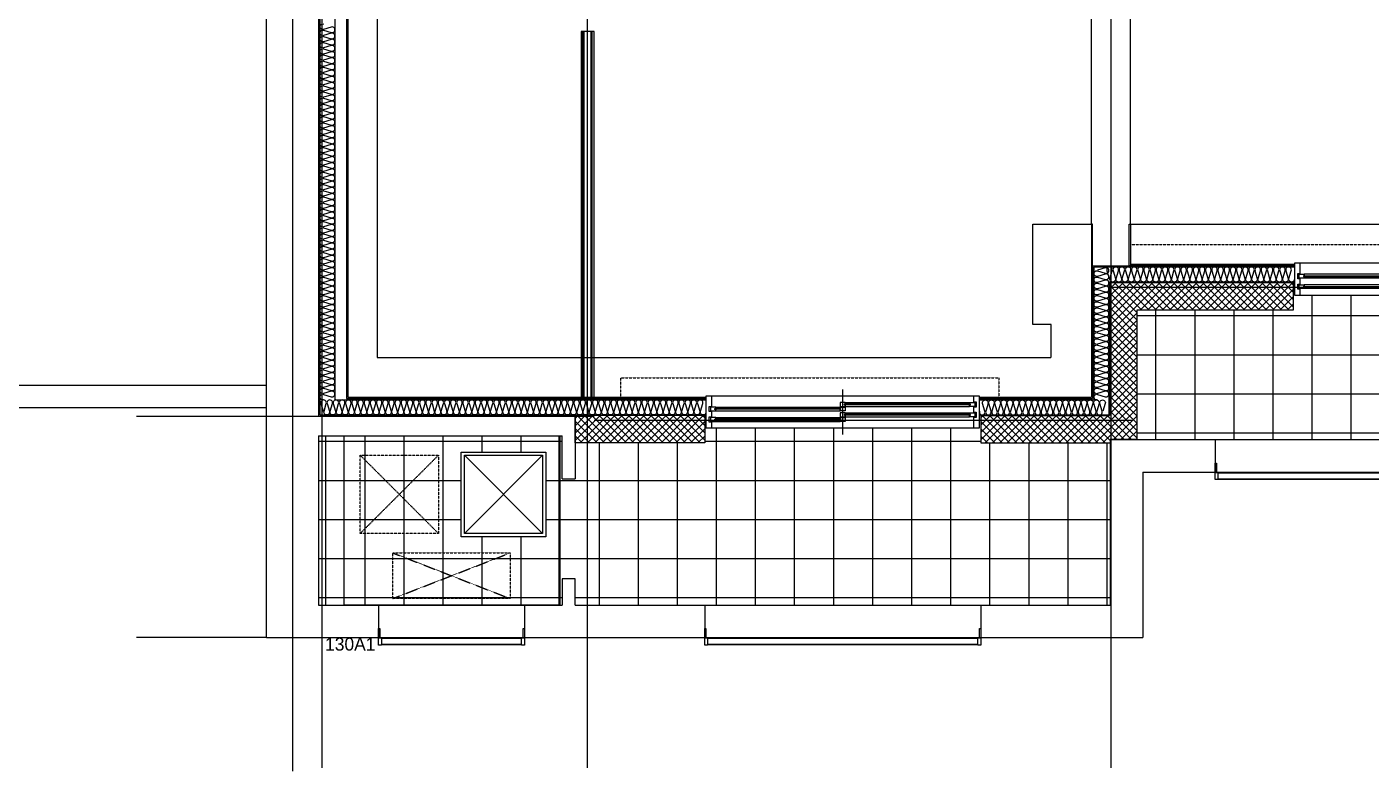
# Model space of a CAD drawing. Header units: millimetres. Extents: x 18456 to 179493, y -203649 to 469211.
# Drawn here: x 124632 to 134957, y 422796 to 428510 of the extents above; entities that cross this region are included whole.
import ezdxf

# ---------------------------------------------------------------- set-up
doc = ezdxf.new("R2010")
doc.units = ezdxf.units.MM
for name, pattern in [('X-평면도(기본형)$0$CEN', [52.5, 50, -1, 0.5, -1]), ('X-평면도(기본형)$0$HID', [2.8, 1.8, -1]), ('X-평면도(기본형)$0$HID2', [7.5, 6, -1.5])]:
    doc.linetypes.add(name, pattern=pattern)
for name, color, linetype, true_color in [('X-평면도(기본형)$0$40HAT', 9, 'Continuous', 0x808080), ('X-평면도(기본형)$0$4ELE', 4, 'Continuous', 0x00ffff), ('X-평면도(기본형)$0$4GYP', 4, 'Continuous', 0x00ffff), ('X-평면도(기본형)$0$7GYP', 7, 'Continuous', 0x000000), ('X-평면도(기본형)$0$8RF', 9, 'Continuous', 0x808080), ('X-평면도(기본형)$0$AHID', 5, 'X-평면도(기본형)$0$HID', 0x0000ff), ('X-평면도(기본형)$0$CEN', 1, 'X-평면도(기본형)$0$CEN', 0xff0000), ('X-평면도(기본형)$0$DEFTXT', 7, 'Continuous', 0x7fdfff), ('X-평면도(기본형)$0$DOOR', 4, 'Continuous', 0x00ffff), ('X-평면도(기본형)$0$ETC', 9, 'Continuous', 0x808080), ('X-평면도(기본형)$0$FUR', 6, 'Continuous', 0xff00ff), ('X-평면도(기본형)$0$INS', 9, 'Continuous', 0x808080), ('X-평면도(기본형)$0$INSUL', 9, 'Continuous', 0x808080), ('X-평면도(기본형)$0$MC', 7, 'Continuous', 0x7f7fff), ('X-평면도(기본형)$0$TIL', 5, 'Continuous', 0x0000ff), ('X-평면도(기본형)$0$UIS', 7, 'X-평면도(기본형)$0$HID2', 0x000000), ('X-평면도(기본형)$0$W1', 2, 'Continuous', 0xffff00), ('X-평면도(기본형)$0$W2', 3, 'Continuous', 0x00ff00), ('X-평면도(기본형)$0$WID', 4, 'Continuous', 0x00ffff), ('X-평면도(기본형)$0$국기계양대', 9, 'Continuous', 0x808080), ('X-평면도(기본형)$0$피난구', 9, 'Continuous', 0x808080)]:
    doc.layers.add(name, color=color, linetype=linetype, true_color=true_color)
doc.styles.add('맑은 고딕 Regular', font='')
doc.styles.get('맑은 고딕 Regular').set_extended_font_data('M+39D80 怨좊뵓')
pattern_1 = [(315, (-172988.756, 97481.56), (28.2842712, 28.2842712), []), (45, (-172988.756, 97481.56), (-28.2842712, 28.2842712), [])]

# ---------------------------------------------------------------- blocks, each defined once
blk = doc.blocks.new('X-평면도(기본형)$0$dw2100')
at = {"layer": 'X-평면도(기본형)$0$WID', "color": 8, "true_color": 0x808080}
for p, q in [((2055, 0), (45, 0)), ((72, -98), (1033, -98)), ((72, -98), (72, -102)), ((72, -102), (1033, -102)), ((1033, -98), (1033, -102)), ((1067, -63), (2028, -63)), ((1067, -63), (1067, -67)), ((1067, -67), (2028, -67)), ((2028, -63), (2028, -67)), ((72, -178), (1033, -178)), ((72, -178), (72, -182)), ((72, -182), (1033, -182)), ((1033, -178), (1033, -182)), ((1067, -143), (2028, -143)), ((1067, -143), (1067, -147)), ((1067, -147), (2028, -147)), ((2028, -143), (2028, -147)), ((45, -245), (2055, -245))]:
    blk.add_line(p, q, dxfattribs=at)
at = {"layer": 'X-평면도(기본형)$0$WID', "color": 1, "true_color": 0xff0000}
blk.add_line((1050, 50), (1050, -295), dxfattribs=at)
at = {"layer": 'X-평면도(기본형)$0$WID'}
for p, q in [((1030, -85), (75, -85)), ((2025, -50), (1070, -50)), ((2025, -80), (1070, -80)), ((1030, -115), (75, -115)), ((1030, -165), (75, -165)), ((1030, -195), (75, -195)), ((2025, -130), (1070, -130)), ((2025, -160), (1070, -160))]:
    blk.add_line(p, q, dxfattribs=at)
for points in [[(0, -245), (45, -245), (45, -200), (25, -200), (25, -160), (45, -160), (45, -120), (25, -120), (25, -80), (45, -80), (45, 0), (0, 0)], [(2100, 0), (2055, 0), (2055, -45), (2075, -45), (2075, -85), (2055, -85), (2055, -125), (2075, -125), (2075, -165), (2055, -165), (2055, -245), (2100, -245)], [(75, -115), (35, -115), (35, -85), (75, -85), (75, -95), (69, -97), (69, -103), (75, -105)], [(1070, -80), (1030, -80), (1030, -50), (1070, -50), (1070, -60), (1064, -62), (1064, -68), (1070, -70)], [(1030, -115), (1070, -115), (1070, -85), (1030, -85), (1030, -95), (1036, -97), (1036, -103), (1030, -105)], [(2025, -80), (2065, -80), (2065, -50), (2025, -50), (2025, -60), (2031, -62), (2031, -68), (2025, -70)], [(75, -195), (35, -195), (35, -165), (75, -165), (75, -175), (69, -177), (69, -183), (75, -185)], [(1070, -160), (1030, -160), (1030, -130), (1070, -130), (1070, -140), (1064, -142), (1064, -148), (1070, -150)], [(1030, -195), (1070, -195), (1070, -165), (1030, -165), (1030, -175), (1036, -177), (1036, -183), (1030, -185)], [(2025, -160), (2065, -160), (2065, -130), (2025, -130), (2025, -140), (2031, -142), (2031, -148), (2025, -150)]]:
    blk.add_lwpolyline(points, close=True, dxfattribs=at)
at = {"layer": 'X-평면도(기본형)$0$WID', "color": 8, "true_color": 0x808080}
for points in [[(75, -94), (78, -96), (78, -97), (79, -98)], [(75, -106), (78, -104), (78, -103), (79, -102)], [(1030, -94), (1027, -96), (1027, -97), (1026, -98)], [(1030, -106), (1027, -104), (1027, -103), (1026, -102)], [(1070, -59), (1073, -61), (1073, -62), (1074, -63)], [(1070, -71), (1073, -69), (1073, -68), (1074, -67)], [(2025, -59), (2022, -61), (2022, -62), (2021, -63)], [(2025, -71), (2022, -69), (2022, -68), (2021, -67)], [(75, -174), (78, -176), (78, -177), (79, -178)], [(75, -186), (78, -184), (78, -183), (79, -182)], [(1030, -174), (1027, -176), (1027, -177), (1026, -178)], [(1030, -186), (1027, -184), (1027, -183), (1026, -182)], [(1070, -139), (1073, -141), (1073, -142), (1074, -143)], [(1070, -151), (1073, -149), (1073, -148), (1074, -147)], [(2025, -139), (2022, -141), (2022, -142), (2021, -143)], [(2025, -151), (2022, -149), (2022, -148), (2021, -147)]]:
    blk.add_lwpolyline(points, dxfattribs=at)
blk = doc.blocks.new('U169 (X-평면도(기본형)$0$ins-l)')
at = {"layer": 'X-평면도(기본형)$0$INSUL', "color": 8, "true_color": 0x808080}
for p, q in [((36.9, 24.2), (21.4, 75.8)), ((57.5, 75.8), (42, 24.2)), ((78.1, 24.2), (62.6, 75.8)), ((98.7, 75.8), (83.2, 24.2)), ((119.3, 24.2), (103.8, 75.8)), ((139.9, 75.8), (124.5, 24.2)), ((160.5, 24.2), (145.1, 75.8)), ((181.1, 75.8), (165.7, 24.2)), ((201.7, 24.2), (186.3, 75.8)), ((222.3, 75.8), (206.9, 24.2)), ((243, 24.2), (227.5, 75.8)), ((263.6, 75.8), (248.1, 24.2)), ((284.2, 24.2), (268.7, 75.8)), ((304.8, 75.8), (289.3, 24.2)), ((325.4, 24.2), (309.9, 75.8)), ((346, 75.8), (330.6, 24.2)), ((366.6, 24.2), (351.2, 75.8)), ((387.2, 75.8), (371.8, 24.2)), ((407.8, 24.2), (392.4, 75.8)), ((428.4, 75.8), (413, 24.2)), ((449.1, 24.2), (433.6, 75.8)), ((469.7, 75.8), (454.2, 24.2)), ((490.3, 24.2), (474.8, 75.8)), ((510.9, 75.8), (495.4, 24.2)), ((531.5, 24.2), (516, 75.8)), ((552.1, 75.8), (536.6, 24.2)), ((572.7, 24.2), (557.3, 75.8)), ((593.3, 75.8), (577.9, 24.2)), ((613.9, 24.2), (598.5, 75.8)), ((634.5, 75.8), (619.1, 24.2)), ((655.2, 24.2), (639.7, 75.8)), ((675.8, 75.8), (660.3, 24.2)), ((696.4, 24.2), (680.9, 75.8)), ((717, 75.8), (701.5, 24.2)), ((737.6, 24.2), (722.1, 75.8)), ((758.2, 75.8), (742.7, 24.2)), ((778.8, 24.2), (763.4, 75.8)), ((799.4, 75.8), (784, 24.2)), ((820, 24.2), (804.6, 75.8)), ((840.6, 75.8), (825.2, 24.2)), ((861.3, 24.2), (845.8, 75.8)), ((881.9, 75.8), (866.4, 24.2)), ((902.5, 24.2), (887, 75.8)), ((923.1, 75.8), (907.6, 24.2)), ((943.7, 24.2), (928.2, 75.8)), ((964.3, 75.8), (948.8, 24.2)), ((984.9, 24.2), (969.5, 75.8)), ((1005.5, 75.8), (990.1, 24.2)), ((1026.1, 24.2), (1010.7, 75.8)), ((1046.7, 75.8), (1031.3, 24.2)), ((1067.4, 24.2), (1051.9, 75.8)), ((1088, 75.8), (1072.5, 24.2)), ((1108.6, 24.2), (1093.1, 75.8)), ((1129.2, 75.8), (1113.7, 24.2)), ((1149.8, 24.2), (1134.3, 75.8)), ((1170.4, 75.8), (1154.9, 24.2)), ((1191, 24.2), (1175.6, 75.8)), ((1211.6, 75.8), (1196.2, 24.2)), ((1232.2, 24.2), (1216.8, 75.8)), ((1252.8, 75.8), (1237.4, 24.2))]:
    blk.add_line(p, q, dxfattribs=at)
at = {"layer": 'X-평면도(기본형)$0$INSUL', "color": 8, "true_color": 0x808080, "extrusion": (0, 0, -1)}
for centre in [(-39.4, 81.2), (-80.7, 81.2), (-121.9, 81.2), (-163.1, 81.2), (-204.3, 81.2), (-245.5, 81.2), (-286.8, 81.2), (-328, 81.2), (-369.2, 81.2), (-410.4, 81.2), (-451.6, 81.2), (-492.9, 81.2), (-534.1, 81.2), (-575.3, 81.2), (-616.5, 81.2), (-657.7, 81.2), (-699, 81.2), (-740.2, 81.2), (-781.4, 81.2), (-822.6, 81.2), (-863.8, 81.2), (-905.1, 81.2), (-946.3, 81.2), (-987.5, 81.2), (-1028.7, 81.2), (-1069.9, 81.2), (-1111.1, 81.2), (-1152.4, 81.2), (-1193.6, 81.2), (-1234.8, 81.2)]:
    blk.add_arc(centre, 18.8, 343.30076, 196.69924, dxfattribs=at)
at = {"layer": 'X-평면도(기본형)$0$INSUL', "color": 8, "true_color": 0x808080}
for centre in [(18.8, 18.8), (60, 18.8), (101.3, 18.8), (142.5, 18.8), (183.7, 18.8), (224.9, 18.8), (266.1, 18.8), (307.4, 18.8), (348.6, 18.8), (389.8, 18.8), (431, 18.8), (472.2, 18.8), (513.5, 18.8), (554.7, 18.8), (595.9, 18.8), (637.1, 18.8), (678.3, 18.8), (719.6, 18.8), (760.8, 18.8), (802, 18.8), (843.2, 18.8), (884.4, 18.8), (925.7, 18.8), (966.9, 18.8), (1008.1, 18.8), (1049.3, 18.8), (1090.5, 18.8), (1131.8, 18.8), (1173, 18.8), (1214.2, 18.8)]:
    blk.add_arc(centre, 18.8, 163.30076, 16.69924, dxfattribs=at)
blk = doc.blocks.new('X-평면도(기본형)$0$DW2700v')
at = {"layer": 'X-평면도(기본형)$0$WID', "color": 8, "true_color": 0x808080}
for p, q in [((2655, 0), (45, 0)), ((883, -98), (72, -98)), ((72, -102), (72, -98)), ((883, -102), (72, -102)), ((883, -102), (883, -98)), ((2628, -63), (917, -63)), ((917, -67), (917, -63)), ((2628, -67), (917, -67)), ((2628, -67), (2628, -63)), ((883, -178), (72, -178)), ((72, -182), (72, -178)), ((883, -182), (72, -182)), ((883, -182), (883, -178)), ((2628, -143), (917, -143)), ((917, -147), (917, -143)), ((2628, -147), (917, -147)), ((2628, -147), (2628, -143)), ((45, -245), (2655, -245))]:
    blk.add_line(p, q, dxfattribs=at)
at = {"layer": 'X-평면도(기본형)$0$WID', "color": 1, "true_color": 0xff0000}
blk.add_line((900, -295), (900, 50), dxfattribs=at)
at = {"layer": 'X-평면도(기본형)$0$WID'}
for p, q in [((75, -85), (880, -85)), ((920, -50), (2625, -50)), ((920, -80), (2625, -80)), ((75, -115), (880, -115)), ((75, -165), (880, -165)), ((75, -195), (880, -195)), ((920, -130), (2625, -130)), ((920, -160), (2625, -160))]:
    blk.add_line(p, q, dxfattribs=at)
for points in [[(0, -245), (45, -245), (45, -200), (25, -200), (25, -160), (45, -160), (45, -120), (25, -120), (25, -80), (45, -80), (45, 0), (0, 0)], [(2700, 0), (2655, 0), (2655, -45), (2675, -45), (2675, -85), (2655, -85), (2655, -125), (2675, -125), (2675, -165), (2655, -165), (2655, -245), (2700, -245)], [(75, -85), (35, -85), (35, -115), (75, -115), (75, -105), (69, -103), (69, -97), (75, -95)], [(920, -50), (880, -50), (880, -80), (920, -80), (920, -70), (914, -68), (914, -62), (920, -60)], [(880, -85), (920, -85), (920, -115), (880, -115), (880, -105), (886, -103), (886, -97), (880, -95)], [(2625, -50), (2665, -50), (2665, -80), (2625, -80), (2625, -70), (2631, -68), (2631, -62), (2625, -60)], [(75, -165), (35, -165), (35, -195), (75, -195), (75, -185), (69, -183), (69, -177), (75, -175)], [(920, -130), (880, -130), (880, -160), (920, -160), (920, -150), (914, -148), (914, -142), (920, -140)], [(880, -165), (920, -165), (920, -195), (880, -195), (880, -185), (886, -183), (886, -177), (880, -175)], [(2625, -130), (2665, -130), (2665, -160), (2625, -160), (2625, -150), (2631, -148), (2631, -142), (2625, -140)]]:
    blk.add_lwpolyline(points, close=True, dxfattribs=at)
at = {"layer": 'X-평면도(기본형)$0$WID', "color": 8, "true_color": 0x808080}
for points in [[(75, -94), (78, -96), (78, -97), (79, -98)], [(75, -106), (78, -104), (78, -103), (79, -102)], [(880, -94), (877, -96), (877, -97), (876, -98)], [(880, -106), (877, -104), (877, -103), (876, -102)], [(920, -59), (923, -61), (923, -62), (924, -63)], [(920, -71), (923, -69), (923, -68), (924, -67)], [(2625, -59), (2622, -61), (2622, -62), (2621, -63)], [(2625, -71), (2622, -69), (2622, -68), (2621, -67)], [(75, -174), (78, -176), (78, -177), (79, -178)], [(75, -186), (78, -184), (78, -183), (79, -182)], [(880, -174), (877, -176), (877, -177), (876, -178)], [(880, -186), (877, -184), (877, -183), (876, -182)], [(920, -139), (923, -141), (923, -142), (924, -143)], [(920, -151), (923, -149), (923, -148), (924, -147)], [(2625, -139), (2622, -141), (2622, -142), (2621, -143)], [(2625, -151), (2622, -149), (2622, -148), (2621, -147)]]:
    blk.add_lwpolyline(points, dxfattribs=at)
blk = doc.blocks.new('U145 (X-평면도(기본형)$0$ins-l)')
at = {"layer": 'X-평면도(기본형)$0$INSUL', "color": 8, "true_color": 0x808080}
for p, q in [((36.9, 24.2), (21.4, 75.8)), ((57.5, 75.8), (42, 24.2)), ((78.1, 24.2), (62.6, 75.8)), ((98.7, 75.8), (83.2, 24.2)), ((119.3, 24.2), (103.8, 75.8)), ((139.9, 75.8), (124.5, 24.2)), ((160.5, 24.2), (145.1, 75.8)), ((181.1, 75.8), (165.7, 24.2)), ((201.7, 24.2), (186.3, 75.8)), ((222.3, 75.8), (206.9, 24.2)), ((243, 24.2), (227.5, 75.8)), ((263.6, 75.8), (248.1, 24.2)), ((284.2, 24.2), (268.7, 75.8)), ((304.8, 75.8), (289.3, 24.2)), ((325.4, 24.2), (309.9, 75.8)), ((346, 75.8), (330.6, 24.2)), ((366.6, 24.2), (351.2, 75.8)), ((387.2, 75.8), (371.8, 24.2)), ((407.8, 24.2), (392.4, 75.8)), ((428.4, 75.8), (413, 24.2)), ((449.1, 24.2), (433.6, 75.8)), ((469.7, 75.8), (454.2, 24.2)), ((490.3, 24.2), (474.8, 75.8)), ((510.9, 75.8), (495.4, 24.2)), ((531.5, 24.2), (516, 75.8)), ((552.1, 75.8), (536.6, 24.2)), ((572.7, 24.2), (557.3, 75.8)), ((593.3, 75.8), (577.9, 24.2)), ((613.9, 24.2), (598.5, 75.8)), ((634.5, 75.8), (619.1, 24.2)), ((655.2, 24.2), (639.7, 75.8)), ((675.8, 75.8), (660.3, 24.2)), ((696.4, 24.2), (680.9, 75.8)), ((717, 75.8), (701.5, 24.2)), ((737.6, 24.2), (722.1, 75.8)), ((758.2, 75.8), (742.7, 24.2)), ((778.8, 24.2), (763.4, 75.8)), ((799.4, 75.8), (784, 24.2)), ((820, 24.2), (804.6, 75.8)), ((840.6, 75.8), (825.2, 24.2)), ((861.3, 24.2), (845.8, 75.8)), ((881.9, 75.8), (866.4, 24.2))]:
    blk.add_line(p, q, dxfattribs=at)
at = {"layer": 'X-평면도(기본형)$0$INSUL', "color": 8, "true_color": 0x808080, "extrusion": (0, 0, -1)}
for centre in [(-39.4, 81.2), (-80.7, 81.2), (-121.9, 81.2), (-163.1, 81.2), (-204.3, 81.2), (-245.5, 81.2), (-286.8, 81.2), (-328, 81.2), (-369.2, 81.2), (-410.4, 81.2), (-451.6, 81.2), (-492.9, 81.2), (-534.1, 81.2), (-575.3, 81.2), (-616.5, 81.2), (-657.7, 81.2), (-699, 81.2), (-740.2, 81.2), (-781.4, 81.2), (-822.6, 81.2), (-863.8, 81.2)]:
    blk.add_arc(centre, 18.8, 343.30076, 196.69924, dxfattribs=at)
at = {"layer": 'X-평면도(기본형)$0$INSUL', "color": 8, "true_color": 0x808080}
for centre in [(18.8, 18.8), (60, 18.8), (101.3, 18.8), (142.5, 18.8), (183.7, 18.8), (224.9, 18.8), (266.1, 18.8), (307.4, 18.8), (348.6, 18.8), (389.8, 18.8), (431, 18.8), (472.2, 18.8), (513.5, 18.8), (554.7, 18.8), (595.9, 18.8), (637.1, 18.8), (678.3, 18.8), (719.6, 18.8), (760.8, 18.8), (802, 18.8), (843.2, 18.8)]:
    blk.add_arc(centre, 18.8, 163.30076, 16.69924, dxfattribs=at)
blk = doc.blocks.new('U132 (X-평면도(기본형)$0$ng)')
at = {"color": 0, "linetype": 'ByBlock', "lineweight": -2}
for p, q in [((-560, -104), (-560, 22)), ((-560, 22), (-550, 22)), ((-550, 22), (-550, -48)), ((550, 22), (560, 22)), ((550, -48), (550, 22)), ((560, 22), (560, -104)), ((-560, -48), (-538, -48)), ((-538, -48), (-538, -51)), ((538, -51), (-538, -51)), ((-538, -51), (-538, -101)), ((-538, -51), (538, -51)), ((-538, -101), (538, -101)), ((538, -101), (-538, -101)), ((-538, -101), (-538, -104)), ((538, -51), (538, -48)), ((538, -48), (560, -48)), ((538, -101), (538, -51)), ((538, -104), (538, -101)), ((-538, -104), (-560, -104)), ((560, -104), (538, -104))]:
    blk.add_line(p, q, dxfattribs=at)
blk = doc.blocks.new('U170 (X-평면도(기본형)$0$ng)')
at = {"color": 0, "linetype": 'ByBlock', "lineweight": -2}
for p, q in [((-1060, -104), (-1060, 22)), ((-1060, 22), (-1050, 22)), ((-1050, 22), (-1050, -48)), ((1050, 22), (1060, 22)), ((1050, -48), (1050, 22)), ((1060, 22), (1060, -104)), ((-1060, -48), (-1038, -48)), ((-1038, -48), (-1038, -51)), ((1038, -51), (-1038, -51)), ((-1038, -51), (-1038, -101)), ((-1038, -51), (1038, -51)), ((-1038, -101), (1038, -101)), ((1038, -101), (-1038, -101)), ((-1038, -101), (-1038, -104)), ((1038, -51), (1038, -48)), ((1038, -48), (1060, -48)), ((1038, -101), (1038, -51)), ((1038, -104), (1038, -101)), ((-1038, -104), (-1060, -104)), ((1060, -104), (1038, -104))]:
    blk.add_line(p, q, dxfattribs=at)
blk = doc.blocks.new('U172 (X-평면도(기본형)$0$ins-l)')
at = {"layer": 'X-평면도(기본형)$0$INSUL', "color": 8, "true_color": 0x808080}
for p, q in [((36.9, 24.2), (21.4, 75.8)), ((57.5, 75.8), (42, 24.2)), ((78.1, 24.2), (62.6, 75.8)), ((98.7, 75.8), (83.2, 24.2)), ((119.3, 24.2), (103.8, 75.8)), ((139.9, 75.8), (124.5, 24.2)), ((160.5, 24.2), (145.1, 75.8)), ((181.1, 75.8), (165.7, 24.2)), ((201.7, 24.2), (186.3, 75.8)), ((222.3, 75.8), (206.9, 24.2)), ((243, 24.2), (227.5, 75.8)), ((263.6, 75.8), (248.1, 24.2)), ((284.2, 24.2), (268.7, 75.8)), ((304.8, 75.8), (289.3, 24.2)), ((325.4, 24.2), (309.9, 75.8)), ((346, 75.8), (330.6, 24.2)), ((366.6, 24.2), (351.2, 75.8)), ((387.2, 75.8), (371.8, 24.2)), ((407.8, 24.2), (392.4, 75.8)), ((428.4, 75.8), (413, 24.2)), ((449.1, 24.2), (433.6, 75.8)), ((469.7, 75.8), (454.2, 24.2)), ((490.3, 24.2), (474.8, 75.8)), ((510.9, 75.8), (495.4, 24.2)), ((531.5, 24.2), (516, 75.8)), ((552.1, 75.8), (536.6, 24.2)), ((572.7, 24.2), (557.3, 75.8)), ((593.3, 75.8), (577.9, 24.2)), ((613.9, 24.2), (598.5, 75.8)), ((634.5, 75.8), (619.1, 24.2)), ((655.2, 24.2), (639.7, 75.8)), ((675.8, 75.8), (660.3, 24.2)), ((696.4, 24.2), (680.9, 75.8)), ((717, 75.8), (701.5, 24.2)), ((737.6, 24.2), (722.1, 75.8)), ((758.2, 75.8), (742.7, 24.2)), ((778.8, 24.2), (763.4, 75.8)), ((799.4, 75.8), (784, 24.2)), ((820, 24.2), (804.6, 75.8)), ((840.6, 75.8), (825.2, 24.2))]:
    blk.add_line(p, q, dxfattribs=at)
at = {"layer": 'X-평면도(기본형)$0$INSUL', "color": 8, "true_color": 0x808080, "extrusion": (0, 0, -1)}
for centre in [(-39.4, 81.2), (-80.7, 81.2), (-121.9, 81.2), (-163.1, 81.2), (-204.3, 81.2), (-245.5, 81.2), (-286.8, 81.2), (-328, 81.2), (-369.2, 81.2), (-410.4, 81.2), (-451.6, 81.2), (-492.9, 81.2), (-534.1, 81.2), (-575.3, 81.2), (-616.5, 81.2), (-657.7, 81.2), (-699, 81.2), (-740.2, 81.2), (-781.4, 81.2), (-822.6, 81.2)]:
    blk.add_arc(centre, 18.8, 343.30076, 196.69924, dxfattribs=at)
at = {"layer": 'X-평면도(기본형)$0$INSUL', "color": 8, "true_color": 0x808080}
for centre in [(18.8, 18.8), (60, 18.8), (101.3, 18.8), (142.5, 18.8), (183.7, 18.8), (224.9, 18.8), (266.1, 18.8), (307.4, 18.8), (348.6, 18.8), (389.8, 18.8), (431, 18.8), (472.2, 18.8), (513.5, 18.8), (554.7, 18.8), (595.9, 18.8), (637.1, 18.8), (678.3, 18.8), (719.6, 18.8), (760.8, 18.8), (802, 18.8)]:
    blk.add_arc(centre, 18.8, 163.30076, 16.69924, dxfattribs=at)
blk = doc.blocks.new('U173 (X-평면도(기본형)$0$ins-l)')
at = {"layer": 'X-평면도(기본형)$0$INSUL', "color": 8, "true_color": 0x808080}
for p, q in [((36.9, 24.2), (21.4, 75.8)), ((57.5, 75.8), (42, 24.2)), ((78.1, 24.2), (62.6, 75.8)), ((98.7, 75.8), (83.2, 24.2)), ((119.3, 24.2), (103.8, 75.8)), ((139.9, 75.8), (124.5, 24.2)), ((160.5, 24.2), (145.1, 75.8)), ((181.1, 75.8), (165.7, 24.2)), ((201.7, 24.2), (186.3, 75.8)), ((222.3, 75.8), (206.9, 24.2)), ((243, 24.2), (227.5, 75.8)), ((263.6, 75.8), (248.1, 24.2)), ((284.2, 24.2), (268.7, 75.8)), ((304.8, 75.8), (289.3, 24.2)), ((325.4, 24.2), (309.9, 75.8)), ((346, 75.8), (330.6, 24.2)), ((366.6, 24.2), (351.2, 75.8)), ((387.2, 75.8), (371.8, 24.2)), ((407.8, 24.2), (392.4, 75.8)), ((428.4, 75.8), (413, 24.2)), ((449.1, 24.2), (433.6, 75.8)), ((469.7, 75.8), (454.2, 24.2)), ((490.3, 24.2), (474.8, 75.8)), ((510.9, 75.8), (495.4, 24.2)), ((531.5, 24.2), (516, 75.8)), ((552.1, 75.8), (536.6, 24.2)), ((572.7, 24.2), (557.3, 75.8)), ((593.3, 75.8), (577.9, 24.2)), ((613.9, 24.2), (598.5, 75.8)), ((634.5, 75.8), (619.1, 24.2)), ((655.2, 24.2), (639.7, 75.8)), ((675.8, 75.8), (660.3, 24.2)), ((696.4, 24.2), (680.9, 75.8)), ((717, 75.8), (701.5, 24.2)), ((737.6, 24.2), (722.1, 75.8)), ((758.2, 75.8), (742.7, 24.2)), ((778.8, 24.2), (763.4, 75.8)), ((799.4, 75.8), (784, 24.2)), ((820, 24.2), (804.6, 75.8)), ((840.6, 75.8), (825.2, 24.2)), ((861.3, 24.2), (845.8, 75.8)), ((881.9, 75.8), (866.4, 24.2)), ((902.5, 24.2), (887, 75.8)), ((923.1, 75.8), (907.6, 24.2)), ((943.7, 24.2), (928.2, 75.8)), ((964.3, 75.8), (948.8, 24.2)), ((984.9, 24.2), (969.5, 75.8)), ((1005.5, 75.8), (990.1, 24.2)), ((1026.1, 24.2), (1010.7, 75.8)), ((1046.7, 75.8), (1031.3, 24.2)), ((1067.4, 24.2), (1051.9, 75.8)), ((1088, 75.8), (1072.5, 24.2)), ((1108.6, 24.2), (1093.1, 75.8)), ((1129.2, 75.8), (1113.7, 24.2)), ((1149.8, 24.2), (1134.3, 75.8)), ((1170.4, 75.8), (1154.9, 24.2)), ((1191, 24.2), (1175.6, 75.8)), ((1211.6, 75.8), (1196.2, 24.2)), ((1232.2, 24.2), (1216.8, 75.8)), ((1252.8, 75.8), (1237.4, 24.2)), ((1273.5, 24.2), (1258, 75.8)), ((1294.1, 75.8), (1278.6, 24.2)), ((1314.7, 24.2), (1299.2, 75.8)), ((1335.3, 75.8), (1319.8, 24.2)), ((1355.9, 24.2), (1340.4, 75.8)), ((1376.5, 75.8), (1361, 24.2)), ((1397.1, 24.2), (1381.7, 75.8)), ((1417.7, 75.8), (1402.3, 24.2)), ((1438.3, 24.2), (1422.9, 75.8)), ((1458.9, 75.8), (1443.5, 24.2)), ((1479.5, 24.2), (1464.1, 75.8)), ((1500.2, 75.8), (1484.7, 24.2)), ((1520.8, 24.2), (1505.3, 75.8)), ((1541.4, 75.8), (1525.9, 24.2)), ((1562, 24.2), (1546.5, 75.8)), ((1582.6, 75.8), (1567.1, 24.2)), ((1603.2, 24.2), (1587.8, 75.8)), ((1623.8, 75.8), (1608.4, 24.2)), ((1644.4, 24.2), (1629, 75.8)), ((1665, 75.8), (1649.6, 24.2)), ((1685.6, 24.2), (1670.2, 75.8)), ((1706.3, 75.8), (1690.8, 24.2)), ((1726.9, 24.2), (1711.4, 75.8)), ((1747.5, 75.8), (1732, 24.2)), ((1768.1, 24.2), (1752.6, 75.8)), ((1788.7, 75.8), (1773.2, 24.2)), ((1809.3, 24.2), (1793.8, 75.8)), ((1829.9, 75.8), (1814.5, 24.2)), ((1850.5, 24.2), (1835.1, 75.8)), ((1871.1, 75.8), (1855.7, 24.2)), ((1891.7, 24.2), (1876.3, 75.8)), ((1912.4, 75.8), (1896.9, 24.2)), ((1933, 24.2), (1917.5, 75.8)), ((1953.6, 75.8), (1938.1, 24.2)), ((1974.2, 24.2), (1958.7, 75.8)), ((1994.8, 75.8), (1979.3, 24.2)), ((2015.4, 24.2), (1999.9, 75.8)), ((2036, 75.8), (2020.6, 24.2)), ((2056.6, 24.2), (2041.2, 75.8)), ((2077.2, 75.8), (2061.8, 24.2)), ((2097.8, 24.2), (2082.4, 75.8)), ((2118.5, 75.8), (2103, 24.2)), ((2139.1, 24.2), (2123.6, 75.8)), ((2159.7, 75.8), (2144.2, 24.2)), ((2180.3, 24.2), (2164.8, 75.8)), ((2200.9, 75.8), (2185.4, 24.2)), ((2221.5, 24.2), (2206, 75.8)), ((2242.1, 75.8), (2226.7, 24.2)), ((2262.7, 24.2), (2247.3, 75.8)), ((2283.3, 75.8), (2267.9, 24.2)), ((2303.9, 24.2), (2288.5, 75.8)), ((2324.6, 75.8), (2309.1, 24.2)), ((2345.2, 24.2), (2329.7, 75.8)), ((2365.8, 75.8), (2350.3, 24.2)), ((2386.4, 24.2), (2370.9, 75.8)), ((2407, 75.8), (2391.5, 24.2)), ((2427.6, 24.2), (2412.1, 75.8)), ((2448.2, 75.8), (2432.8, 24.2)), ((2468.8, 24.2), (2453.4, 75.8)), ((2489.4, 75.8), (2474, 24.2)), ((2510, 24.2), (2494.6, 75.8)), ((2530.7, 75.8), (2515.2, 24.2)), ((2551.3, 24.2), (2535.8, 75.8)), ((2571.9, 75.8), (2556.4, 24.2))]:
    blk.add_line(p, q, dxfattribs=at)
at = {"layer": 'X-평면도(기본형)$0$INSUL', "color": 8, "true_color": 0x808080, "extrusion": (0, 0, -1)}
for centre in [(-39.4, 81.2), (-80.7, 81.2), (-121.9, 81.2), (-163.1, 81.2), (-204.3, 81.2), (-245.5, 81.2), (-286.8, 81.2), (-328, 81.2), (-369.2, 81.2), (-410.4, 81.2), (-451.6, 81.2), (-492.9, 81.2), (-534.1, 81.2), (-575.3, 81.2), (-616.5, 81.2), (-657.7, 81.2), (-699, 81.2), (-740.2, 81.2), (-781.4, 81.2), (-822.6, 81.2), (-863.8, 81.2), (-905.1, 81.2), (-946.3, 81.2), (-987.5, 81.2), (-1028.7, 81.2), (-1069.9, 81.2), (-1111.1, 81.2), (-1152.4, 81.2), (-1193.6, 81.2), (-1234.8, 81.2), (-1276, 81.2), (-1317.2, 81.2), (-1358.5, 81.2), (-1399.7, 81.2), (-1440.9, 81.2), (-1482.1, 81.2), (-1523.3, 81.2), (-1564.6, 81.2), (-1605.8, 81.2), (-1647, 81.2), (-1688.2, 81.2), (-1729.4, 81.2), (-1770.7, 81.2), (-1811.9, 81.2), (-1853.1, 81.2), (-1894.3, 81.2), (-1935.5, 81.2), (-1976.8, 81.2), (-2018, 81.2), (-2059.2, 81.2), (-2100.4, 81.2), (-2141.6, 81.2), (-2182.9, 81.2), (-2224.1, 81.2), (-2265.3, 81.2), (-2306.5, 81.2), (-2347.7, 81.2), (-2389, 81.2), (-2430.2, 81.2), (-2471.4, 81.2), (-2512.6, 81.2), (-2553.8, 81.2)]:
    blk.add_arc(centre, 18.8, 343.30076, 196.69924, dxfattribs=at)
at = {"layer": 'X-평면도(기본형)$0$INSUL', "color": 8, "true_color": 0x808080}
for centre in [(18.8, 18.8), (60, 18.8), (101.3, 18.8), (142.5, 18.8), (183.7, 18.8), (224.9, 18.8), (266.1, 18.8), (307.4, 18.8), (348.6, 18.8), (389.8, 18.8), (431, 18.8), (472.2, 18.8), (513.5, 18.8), (554.7, 18.8), (595.9, 18.8), (637.1, 18.8), (678.3, 18.8), (719.6, 18.8), (760.8, 18.8), (802, 18.8), (843.2, 18.8), (884.4, 18.8), (925.7, 18.8), (966.9, 18.8), (1008.1, 18.8), (1049.3, 18.8), (1090.5, 18.8), (1131.8, 18.8), (1173, 18.8), (1214.2, 18.8), (1255.4, 18.8), (1296.6, 18.8), (1337.9, 18.8), (1379.1, 18.8), (1420.3, 18.8), (1461.5, 18.8), (1502.7, 18.8), (1544, 18.8), (1585.2, 18.8), (1626.4, 18.8), (1667.6, 18.8), (1708.8, 18.8), (1750.1, 18.8), (1791.3, 18.8), (1832.5, 18.8), (1873.7, 18.8), (1914.9, 18.8), (1956.2, 18.8), (1997.4, 18.8), (2038.6, 18.8), (2079.8, 18.8), (2121, 18.8), (2162.2, 18.8), (2203.5, 18.8), (2244.7, 18.8), (2285.9, 18.8), (2327.1, 18.8), (2368.3, 18.8), (2409.6, 18.8), (2450.8, 18.8), (2492, 18.8), (2533.2, 18.8)]:
    blk.add_arc(centre, 18.8, 163.30076, 16.69924, dxfattribs=at)
blk = doc.blocks.new('U139 (X-평면도(기본형)$0$ins-l)')
at = {"layer": 'X-평면도(기본형)$0$INSUL', "color": 8, "true_color": 0x808080}
for p, q in [((36.9, 24.2), (21.4, 75.8)), ((57.5, 75.8), (42, 24.2)), ((78.1, 24.2), (62.6, 75.8)), ((98.7, 75.8), (83.2, 24.2)), ((119.3, 24.2), (103.8, 75.8)), ((139.9, 75.8), (124.5, 24.2)), ((160.5, 24.2), (145.1, 75.8)), ((181.1, 75.8), (165.7, 24.2)), ((201.7, 24.2), (186.3, 75.8)), ((222.3, 75.8), (206.9, 24.2)), ((243, 24.2), (227.5, 75.8)), ((263.6, 75.8), (248.1, 24.2)), ((284.2, 24.2), (268.7, 75.8)), ((304.8, 75.8), (289.3, 24.2)), ((325.4, 24.2), (309.9, 75.8)), ((346, 75.8), (330.6, 24.2)), ((366.6, 24.2), (351.2, 75.8)), ((387.2, 75.8), (371.8, 24.2)), ((407.8, 24.2), (392.4, 75.8)), ((428.4, 75.8), (413, 24.2)), ((449.1, 24.2), (433.6, 75.8)), ((469.7, 75.8), (454.2, 24.2)), ((490.3, 24.2), (474.8, 75.8)), ((510.9, 75.8), (495.4, 24.2)), ((531.5, 24.2), (516, 75.8)), ((552.1, 75.8), (536.6, 24.2)), ((572.7, 24.2), (557.3, 75.8)), ((593.3, 75.8), (577.9, 24.2)), ((613.9, 24.2), (598.5, 75.8)), ((634.5, 75.8), (619.1, 24.2)), ((655.2, 24.2), (639.7, 75.8)), ((675.8, 75.8), (660.3, 24.2)), ((696.4, 24.2), (680.9, 75.8)), ((717, 75.8), (701.5, 24.2)), ((737.6, 24.2), (722.1, 75.8)), ((758.2, 75.8), (742.7, 24.2)), ((778.8, 24.2), (763.4, 75.8)), ((799.4, 75.8), (784, 24.2)), ((820, 24.2), (804.6, 75.8)), ((840.6, 75.8), (825.2, 24.2)), ((861.3, 24.2), (845.8, 75.8)), ((881.9, 75.8), (866.4, 24.2)), ((902.5, 24.2), (887, 75.8)), ((923.1, 75.8), (907.6, 24.2)), ((943.7, 24.2), (928.2, 75.8)), ((964.3, 75.8), (948.8, 24.2)), ((984.9, 24.2), (969.5, 75.8)), ((1005.5, 75.8), (990.1, 24.2)), ((1026.1, 24.2), (1010.7, 75.8)), ((1046.7, 75.8), (1031.3, 24.2)), ((1067.4, 24.2), (1051.9, 75.8)), ((1088, 75.8), (1072.5, 24.2)), ((1108.6, 24.2), (1093.1, 75.8)), ((1129.2, 75.8), (1113.7, 24.2)), ((1149.8, 24.2), (1134.3, 75.8)), ((1170.4, 75.8), (1154.9, 24.2)), ((1191, 24.2), (1175.6, 75.8)), ((1211.6, 75.8), (1196.2, 24.2)), ((1232.2, 24.2), (1216.8, 75.8)), ((1252.8, 75.8), (1237.4, 24.2)), ((1273.5, 24.2), (1258, 75.8)), ((1294.1, 75.8), (1278.6, 24.2)), ((1314.7, 24.2), (1299.2, 75.8)), ((1335.3, 75.8), (1319.8, 24.2)), ((1355.9, 24.2), (1340.4, 75.8)), ((1376.5, 75.8), (1361, 24.2)), ((1397.1, 24.2), (1381.7, 75.8)), ((1417.7, 75.8), (1402.3, 24.2)), ((1438.3, 24.2), (1422.9, 75.8)), ((1458.9, 75.8), (1443.5, 24.2)), ((1479.5, 24.2), (1464.1, 75.8)), ((1500.2, 75.8), (1484.7, 24.2)), ((1520.8, 24.2), (1505.3, 75.8)), ((1541.4, 75.8), (1525.9, 24.2)), ((1562, 24.2), (1546.5, 75.8)), ((1582.6, 75.8), (1567.1, 24.2)), ((1603.2, 24.2), (1587.8, 75.8)), ((1623.8, 75.8), (1608.4, 24.2)), ((1644.4, 24.2), (1629, 75.8)), ((1665, 75.8), (1649.6, 24.2)), ((1685.6, 24.2), (1670.2, 75.8)), ((1706.3, 75.8), (1690.8, 24.2)), ((1726.9, 24.2), (1711.4, 75.8)), ((1747.5, 75.8), (1732, 24.2)), ((1768.1, 24.2), (1752.6, 75.8)), ((1788.7, 75.8), (1773.2, 24.2)), ((1809.3, 24.2), (1793.8, 75.8)), ((1829.9, 75.8), (1814.5, 24.2)), ((1850.5, 24.2), (1835.1, 75.8)), ((1871.1, 75.8), (1855.7, 24.2)), ((1891.7, 24.2), (1876.3, 75.8)), ((1912.4, 75.8), (1896.9, 24.2)), ((1933, 24.2), (1917.5, 75.8)), ((1953.6, 75.8), (1938.1, 24.2)), ((1974.2, 24.2), (1958.7, 75.8)), ((1994.8, 75.8), (1979.3, 24.2)), ((2015.4, 24.2), (1999.9, 75.8)), ((2036, 75.8), (2020.6, 24.2)), ((2056.6, 24.2), (2041.2, 75.8)), ((2077.2, 75.8), (2061.8, 24.2)), ((2097.8, 24.2), (2082.4, 75.8)), ((2118.5, 75.8), (2103, 24.2)), ((2139.1, 24.2), (2123.6, 75.8)), ((2159.7, 75.8), (2144.2, 24.2)), ((2180.3, 24.2), (2164.8, 75.8)), ((2200.9, 75.8), (2185.4, 24.2)), ((2221.5, 24.2), (2206, 75.8)), ((2242.1, 75.8), (2226.7, 24.2)), ((2262.7, 24.2), (2247.3, 75.8)), ((2283.3, 75.8), (2267.9, 24.2)), ((2303.9, 24.2), (2288.5, 75.8)), ((2324.6, 75.8), (2309.1, 24.2)), ((2345.2, 24.2), (2329.7, 75.8)), ((2365.8, 75.8), (2350.3, 24.2)), ((2386.4, 24.2), (2370.9, 75.8)), ((2407, 75.8), (2391.5, 24.2)), ((2427.6, 24.2), (2412.1, 75.8)), ((2448.2, 75.8), (2432.8, 24.2)), ((2468.8, 24.2), (2453.4, 75.8)), ((2489.4, 75.8), (2474, 24.2))]:
    blk.add_line(p, q, dxfattribs=at)
at = {"layer": 'X-평면도(기본형)$0$INSUL', "color": 8, "true_color": 0x808080, "extrusion": (0, 0, -1)}
for centre in [(-39.4, 81.2), (-80.7, 81.2), (-121.9, 81.2), (-163.1, 81.2), (-204.3, 81.2), (-245.5, 81.2), (-286.8, 81.2), (-328, 81.2), (-369.2, 81.2), (-410.4, 81.2), (-451.6, 81.2), (-492.9, 81.2), (-534.1, 81.2), (-575.3, 81.2), (-616.5, 81.2), (-657.7, 81.2), (-699, 81.2), (-740.2, 81.2), (-781.4, 81.2), (-822.6, 81.2), (-863.8, 81.2), (-905.1, 81.2), (-946.3, 81.2), (-987.5, 81.2), (-1028.7, 81.2), (-1069.9, 81.2), (-1111.1, 81.2), (-1152.4, 81.2), (-1193.6, 81.2), (-1234.8, 81.2), (-1276, 81.2), (-1317.2, 81.2), (-1358.5, 81.2), (-1399.7, 81.2), (-1440.9, 81.2), (-1482.1, 81.2), (-1523.3, 81.2), (-1564.6, 81.2), (-1605.8, 81.2), (-1647, 81.2), (-1688.2, 81.2), (-1729.4, 81.2), (-1770.7, 81.2), (-1811.9, 81.2), (-1853.1, 81.2), (-1894.3, 81.2), (-1935.5, 81.2), (-1976.8, 81.2), (-2018, 81.2), (-2059.2, 81.2), (-2100.4, 81.2), (-2141.6, 81.2), (-2182.9, 81.2), (-2224.1, 81.2), (-2265.3, 81.2), (-2306.5, 81.2), (-2347.7, 81.2), (-2389, 81.2), (-2430.2, 81.2), (-2471.4, 81.2)]:
    blk.add_arc(centre, 18.8, 343.30076, 196.69924, dxfattribs=at)
at = {"layer": 'X-평면도(기본형)$0$INSUL', "color": 8, "true_color": 0x808080}
for centre in [(18.8, 18.8), (60, 18.8), (101.3, 18.8), (142.5, 18.8), (183.7, 18.8), (224.9, 18.8), (266.1, 18.8), (307.4, 18.8), (348.6, 18.8), (389.8, 18.8), (431, 18.8), (472.2, 18.8), (513.5, 18.8), (554.7, 18.8), (595.9, 18.8), (637.1, 18.8), (678.3, 18.8), (719.6, 18.8), (760.8, 18.8), (802, 18.8), (843.2, 18.8), (884.4, 18.8), (925.7, 18.8), (966.9, 18.8), (1008.1, 18.8), (1049.3, 18.8), (1090.5, 18.8), (1131.8, 18.8), (1173, 18.8), (1214.2, 18.8), (1255.4, 18.8), (1296.6, 18.8), (1337.9, 18.8), (1379.1, 18.8), (1420.3, 18.8), (1461.5, 18.8), (1502.7, 18.8), (1544, 18.8), (1585.2, 18.8), (1626.4, 18.8), (1667.6, 18.8), (1708.8, 18.8), (1750.1, 18.8), (1791.3, 18.8), (1832.5, 18.8), (1873.7, 18.8), (1914.9, 18.8), (1956.2, 18.8), (1997.4, 18.8), (2038.6, 18.8), (2079.8, 18.8), (2121, 18.8), (2162.2, 18.8), (2203.5, 18.8), (2244.7, 18.8), (2285.9, 18.8), (2327.1, 18.8), (2368.3, 18.8), (2409.6, 18.8), (2450.8, 18.8), (2492, 18.8)]:
    blk.add_arc(centre, 18.8, 163.30076, 16.69924, dxfattribs=at)
blk = doc.blocks.new('X-평면도(기본형)$0$esp')
at = {"layer": 'X-평면도(기본형)$0$FUR', "linetype": 'X-평면도(기본형)$0$HID'}
for p, q in [((375, 400), (1275, 50)), ((375, 50), (1275, 400))]:
    blk.add_line(p, q, dxfattribs=at)
at = {"layer": 'X-평면도(기본형)$0$FUR'}
blk.add_lwpolyline([(900, 1175), (1550, 1175), (1550, 525), (900, 525)], close=True, dxfattribs=at)
at = {"layer": 'X-평면도(기본형)$0$FUR', "linetype": 'X-평면도(기본형)$0$HID'}
blk.add_lwpolyline([(375, 50), (375, 400), (1275, 400), (1275, 50)], close=True, dxfattribs=at)
at = {"layer": 'X-평면도(기본형)$0$MC'}
blk.add_lwpolyline([(1650, 0), (0, 0), (0, 1300), (1650, 1300)], close=True, dxfattribs=at)
at = {"layer": 'X-평면도(기본형)$0$피난구', "linetype": 'X-평면도(기본형)$0$HID'}
for p, q in [((125, 550), (725, 1150)), ((125, 1150), (725, 550))]:
    blk.add_line(p, q, dxfattribs=at)
at = {"layer": 'X-평면도(기본형)$0$피난구', "color": 1, "true_color": 0xff0000}
for p, q in [((925, 550), (1525, 1150)), ((925, 1150), (1525, 550))]:
    blk.add_line(p, q, dxfattribs=at)
at = {"layer": 'X-평면도(기본형)$0$피난구', "linetype": 'X-평면도(기본형)$0$HID'}
blk.add_lwpolyline([(125, 1150), (725, 1150), (725, 550), (125, 550)], close=True, dxfattribs=at)
at = {"layer": 'X-평면도(기본형)$0$피난구'}
blk.add_lwpolyline([(925, 1150), (1525, 1150), (1525, 550), (925, 550)], close=True, dxfattribs=at)
blk = doc.blocks.new('X-평면도(기본형)$0$국기계양대')
at = {"color": 0, "linetype": 'ByBlock', "lineweight": -2}
for p, q in [((-64, 0), (0, 0)), ((-64, 0), (-64, -20)), ((0, 0), (0, -20)), ((-64, -20), (-52, -20)), ((-54, -10), (-10, -10)), ((-54, -10), (-54, -20)), ((-49, -35), (-54, -10)), ((-49, -35), (-15, -35)), ((-49, -35), (-49, -75)), ((-49, -75), (-15, -75)), ((-47, -75), (-47, -140)), ((-17, -75), (-17, -140)), ((-15, -35), (-10, -10)), ((-15, -35), (-15, -75)), ((-12, -20), (0, -20)), ((-10, -10), (-10, -20))]:
    blk.add_line(p, q, dxfattribs=at)
blk.add_circle((-32, -140), 15, dxfattribs=at)
blk = doc.blocks.new('U68 (X-평면도(기본형)$0$ng)')
at = {"color": 0, "linetype": 'ByBlock', "lineweight": -2}
for p, q in [((-1960, -104), (-1960, 22)), ((-1960, 22), (-1950, 22)), ((-1950, 22), (-1950, -48)), ((1950, 22), (1960, 22)), ((1950, -48), (1950, 22)), ((1960, 22), (1960, -104)), ((-1960, -48), (-1938, -48)), ((-1938, -48), (-1938, -51)), ((1938, -51), (-1938, -51)), ((-1938, -51), (-1938, -101)), ((-1938, -51), (1938, -51)), ((-1938, -101), (1938, -101)), ((1938, -101), (-1938, -101)), ((-1938, -101), (-1938, -104)), ((1938, -51), (1938, -48)), ((1938, -48), (1960, -48)), ((1938, -101), (1938, -51)), ((1938, -104), (1938, -101)), ((-1938, -104), (-1960, -104)), ((1960, -104), (1938, -104))]:
    blk.add_line(p, q, dxfattribs=at)
at = {"layer": 'X-평면도(기본형)$0$국기계양대'}
blk.add_blockref('X-평면도(기본형)$0$국기계양대', (1870, -53), dxfattribs=at)

msp = doc.modelspace()

# ---------------------------------------------------------------- hatches: boundary and pattern name
at = {"layer": 'X-평면도(기본형)$0$40HAT'}
h = msp.add_hatch(dxfattribs=at)
h.set_pattern_fill('H3', color=256, scale=40, style=0, pattern_type=2)
h.set_pattern_definition(pattern_1)
h.paths.add_polyline_path([(133158, 426336), (133158, 425341), (132953, 425341), (132953, 425316), (131958, 425316), (131958, 425526), (132948, 425526), (132948, 426546), (134358, 426546), (134358, 426336)], flags=0)
h = msp.add_hatch(dxfattribs=at)
h.set_pattern_fill('H3', color=256, scale=40, style=0, pattern_type=2)
h.set_pattern_definition(pattern_1)
h.paths.add_polyline_path([(128843, 425316), (128843, 425526), (129838, 425526), (129838, 425316)], flags=0)
at = {"layer": 'X-평면도(기본형)$0$TIL'}
h = msp.add_hatch(dxfattribs=at)
h.set_pattern_fill('H3', color=256, scale=300, angle=45, style=0, pattern_type=2)
h.set_pattern_definition([(360, (-511696.1, 386993.12), (2e-13, 300), []), (90, (-511696.1, 386993.12), (-300, 9e-14), [])])
h.paths.add_polyline_path([(133158, 425341), (133158, 426336), (134358, 426336), (134358, 426451), (137078, 426451), (137078, 426336), (145688, 426336), (145688, 425341)], flags=0)
h = msp.add_hatch(dxfattribs=at)
h.set_pattern_fill('H3', color=256, scale=300, angle=45, style=0, pattern_type=2)
h.set_pattern_definition([(360, (-507871.1, 386028.12), (2e-13, 300), []), (90, (-507871.1, 386028.12), (-300, 9e-14), [])])
h.paths.add_polyline_path([(128843, 425041), (128843, 425316), (129838, 425316), (129838, 425431), (131958, 425431), (131958, 425316), (132953, 425316), (132953, 424071), (128843, 424071), (128843, 424271), (128743, 424271), (128743, 424071), (126873, 424071), (126873, 425371), (128743, 425371), (128743, 425041)], flags=0)
h.paths.add_polyline_path([(128618, 424596), (128618, 425246), (127968, 425246), (127968, 424596)], flags=0)

# ---------------------------------------------------------------- linework, layer by layer
at = {"layer": 'X-평면도(기본형)$0$4ELE'}
for p, q in [((133758, 425341), (137678, 425341)), ((133758, 425091), (137678, 425091)), ((127333, 424071), (128453, 424071)), ((129838, 424071), (131958, 424071)), ((127333, 423821), (128453, 423821)), ((129838, 423821), (131958, 423821))]:
    msp.add_line(p, q, dxfattribs=at)
at = {"layer": 'X-평면도(기본형)$0$4GYP'}
for p, q in [((127088, 430996), (127088, 425656)), ((127098, 430996), (127098, 425666)), ((132808, 426676), (132808, 425666)), ((132818, 426676), (132818, 425656)), ((134368, 426686), (133108, 426686)), ((134368, 426676), (133108, 426676)), ((127088, 425656), (129848, 425656)), ((127098, 425666), (129848, 425666)), ((131948, 425666), (132808, 425666)), ((131948, 425656), (132818, 425656))]:
    msp.add_line(p, q, dxfattribs=at)
at = {"layer": 'X-평면도(기본형)$0$7GYP'}
for p, q in [((128888, 428476), (128888, 425666)), ((128988, 428476), (128888, 428476)), ((128900, 428476), (128900, 425666)), ((128910, 428476), (128910, 425666)), ((128966, 425666), (128966, 428476)), ((128975, 425666), (128975, 428476)), ((128988, 425666), (128988, 428476)), ((128888, 425666), (128988, 425666))]:
    msp.add_line(p, q, dxfattribs=at)
at = {"layer": 'X-평면도(기본형)$0$8RF'}
for points in [[(126473, 425586), (118418, 425586), (118418, 423796), (111823, 423796), (111823, 425906), (109618, 425906), (109618, 435886), (114053, 435886), (114053, 436581)], [(126473, 425756), (118248, 425756), (118248, 423966), (111993, 423966), (111993, 426076), (109788, 426076), (109788, 435716), (114223, 435716), (114223, 436581)]]:
    msp.add_lwpolyline(points, dxfattribs=at)
at = {"layer": 'X-평면도(기본형)$0$AHID'}
msp.add_line((138328, 426836), (133108, 426836), dxfattribs=at)
msp.add_lwpolyline([(129193, 425666), (129193, 425816), (132098, 425816), (132098, 425666)], dxfattribs=at)
at = {"layer": 'X-평면도(기본형)$0$CEN'}
for p, q in [((126898, 436641), (126898, 422821)), ((132958, 436641), (132958, 422821)), ((126673, 433461), (126673, 422796)), ((128938, 422821), (128938, 431116)), ((132958, 426511), (145888, 426511)), ((125473, 425521), (128988, 425521)), ((128988, 425491), (133118, 425491)), ((126473, 423821), (125473, 423821))]:
    msp.add_line(p, q, dxfattribs=at)
at = {"layer": 'X-평면도(기본형)$0$INS'}
for p, q in [((126883, 433301), (126883, 425531)), ((126998, 433186), (126998, 425646)), ((132828, 426666), (132828, 425646)), ((134368, 426666), (132828, 426666)), ((132943, 426551), (132943, 425531)), ((134368, 426551), (132943, 426551)), ((126998, 425646), (129848, 425646)), ((131948, 425646), (132828, 425646)), ((126883, 425531), (129848, 425531)), ((131948, 425531), (132943, 425531))]:
    msp.add_line(p, q, dxfattribs=at)
for points in [[(132808, 426996), (132808, 426676), (132818, 426676)], [(133108, 426996), (133108, 426676), (133098, 426676)]]:
    msp.add_lwpolyline(points, dxfattribs=at)
at = {"layer": 'X-평면도(기본형)$0$UIS'}
for points in [[(129528, 433086), (129528, 434111), (129318, 434111), (129318, 433086), (127098, 433086), (127098, 431206), (127323, 431206), (127323, 425971), (132498, 425971), (132498, 426226), (132358, 426226), (132358, 426996), (132808, 426996)], [(133108, 426996), (138328, 426996)]]:
    msp.add_lwpolyline(points, dxfattribs=at)
at = {"layer": 'X-평면도(기본형)$0$W1'}
for p, q in [((126473, 423821), (126473, 434811)), ((126873, 434561), (126873, 425521)), ((132808, 426996), (132808, 429606)), ((133108, 426996), (133108, 429606)), ((132818, 426676), (133098, 426676)), ((126873, 425521), (128843, 425521)), ((128843, 425521), (128843, 425041)), ((126873, 425371), (126873, 424071)), ((126873, 425371), (128743, 425371)), ((128743, 425041), (128743, 425371)), ((132953, 425341), (133758, 425341)), ((132953, 425341), (132953, 424071)), ((133758, 425341), (133758, 425091)), ((133203, 425091), (133758, 425091)), ((133203, 425091), (133203, 423821)), ((128743, 425041), (128843, 425041)), ((128743, 424271), (128743, 424071)), ((128843, 424271), (128743, 424271)), ((128843, 424071), (128843, 424271)), ((126873, 424071), (127333, 424071)), ((127333, 424071), (127333, 423821)), ((128453, 424071), (128453, 423821)), ((128453, 424071), (128743, 424071)), ((128843, 424071), (129838, 424071)), ((129838, 424071), (129838, 423821)), ((131958, 424071), (131958, 423821)), ((131958, 424071), (132953, 424071)), ((126473, 423821), (127333, 423821)), ((128453, 423821), (129838, 423821)), ((131958, 423821), (133203, 423821))]:
    msp.add_line(p, q, dxfattribs=at)
for points in [[(132818, 426676), (132818, 426996), (132808, 426996)], [(133098, 426676), (133098, 426996), (133108, 426996)]]:
    msp.add_lwpolyline(points, dxfattribs=at)
at = {"layer": 'X-평면도(기본형)$0$W2'}
for p, q in [((132948, 426546), (132948, 425526)), ((134358, 426546), (132948, 426546)), ((134358, 426546), (134358, 426336)), ((134358, 426336), (133158, 426336)), ((128843, 425316), (128843, 425526)), ((129838, 425526), (128843, 425526)), ((129838, 425526), (129838, 425316)), ((131958, 425526), (132948, 425526)), ((131958, 425526), (131958, 425316)), ((129838, 425316), (128843, 425316)), ((131958, 425316), (132953, 425316))]:
    msp.add_line(p, q, dxfattribs=at)
msp.add_lwpolyline([(133158, 426336), (133158, 425341), (132953, 425341), (132953, 425316)], dxfattribs=at)

# ---------------------------------------------------------------- block references
at = {"rotation": 180}
msp.add_blockref('X-평면도(기본형)$0$dw2100', (131948, 425431), dxfattribs=at)
msp.add_blockref('X-평면도(기본형)$0$esp', (127068, 424071))
at = {"layer": 'X-평면도(기본형)$0$DOOR', "rotation": 180}
msp.add_blockref('X-평면도(기본형)$0$DW2700v', (137068, 426451), dxfattribs=at)
at = {"layer": 'X-평면도(기본형)$0$ETC'}
for name, p in [('U68 (X-평면도(기본형)$0$ng)', (135718, 425138)), ('U132 (X-평면도(기본형)$0$ng)', (127893, 423868)), ('U170 (X-평면도(기본형)$0$ng)', (130898, 423868))]:
    msp.add_blockref(name, p, dxfattribs=at)
at = {"layer": 'X-평면도(기본형)$0$INSUL', "xscale": -1.149999999999999, "yscale": 1.149999999999999, "zscale": 1.149999999999999, "rotation": 270}
for name, p in [('U139 (X-평면도(기본형)$0$ins-l)', (126883, 425646)), ('U145 (X-평면도(기본형)$0$ins-l)', (132828, 425646))]:
    msp.add_blockref(name, p, dxfattribs=at)
at = {"layer": 'X-평면도(기본형)$0$INSUL', "yscale": 1.149999999999999, "zscale": 1.149999999999999}
for name, p, xscale in [('U169 (X-평면도(기본형)$0$ins-l)', (134368, 426551), -1.149999999999999), ('U173 (X-평면도(기본형)$0$ins-l)', (129848, 425531), -1.149999999999999), ('U172 (X-평면도(기본형)$0$ins-l)', (131948, 425531), 1.149999999999999)]:
    msp.add_blockref(name, p, dxfattribs=dict(at, xscale=xscale))

# ---------------------------------------------------------------- texts
at = {"layer": 'X-평면도(기본형)$0$DEFTXT', "insert": (127309, 423821), "char_height": 100, "width": 968.48, "attachment_point": 3, "style": '맑은 고딕 Regular'}
msp.add_mtext('130A1', dxfattribs=at)

doc.saveas('drawing.dxf')
